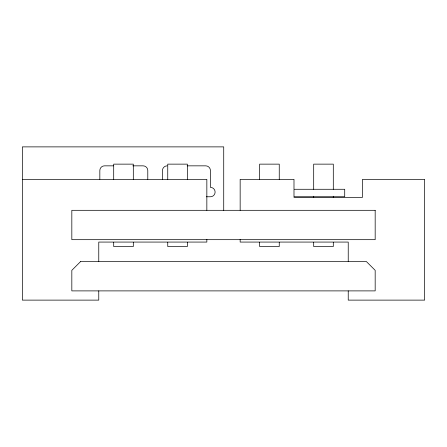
<?xml version="1.0" encoding="UTF-8"?>
<svg xmlns="http://www.w3.org/2000/svg" width="447" height="447" viewBox="0 0 447 447"><rect width="100%" height="100%" fill="white"/><g stroke="black" fill="none" stroke-linecap="round" stroke-linejoin="round"><path stroke-width="0.67" d="M113.482 165.843L104.531 165.843A4.699 4.699 0 0 0 99.832 170.542L99.832 179.292M132.765 165.843L143.096 165.843A4.699 4.699 0 0 1 147.789 170.542L147.789 179.292M187.125 165.843L205.715 165.843A4.699 4.699 0 0 1 210.414 170.542L210.414 187.371A4.699 4.699 0 0 1 215.113 192.07A4.699 4.699 0 0 1 210.414 196.769L206.419 196.769M22.35 179.336L206.844 179.336L206.844 210.313M294.461 189.277L344.715 189.277L344.715 196.741L294.461 196.741M348.235 261.529L348.235 242.073L240.156 242.073L240.156 239.38M348.235 290.891L348.235 300.121L424.65 300.121L424.65 179.336L362.495 179.336L362.495 197.345L293.992 197.345L293.992 179.336L240.156 179.336L240.156 210.313M333.3 189.271L333.3 164.138L313.688 164.138L313.688 189.271M333.3 196.255L333.3 197.652M333.3 242.341L333.3 246.532L313.688 246.532L313.688 242.341M313.688 196.255L313.688 197.652M279.252 179.498L279.252 164.138L259.64 164.138L259.64 179.498M279.252 242.341L279.252 246.532L259.64 246.532L259.64 242.341M223.723 210.313L223.723 146.879L22.35 146.879L22.35 300.121L98.765 300.121L98.765 290.891M206.844 239.38L206.844 242.073L98.765 242.073L98.765 261.529M187.36 179.498L187.36 164.138L167.748 164.138L167.748 179.498M187.36 242.341L187.36 246.532L167.748 246.532L167.748 242.341M162.457 179.292L162.457 170.542A4.699 4.699 0 0 1 167.156 165.843M133.312 179.498L133.312 164.138L113.7 164.138L113.7 179.498M133.312 242.341L133.312 246.532L113.7 246.532L113.7 242.341M80.639 261.529L71.827 270.334L71.827 290.891L375.173 290.891L375.173 270.334L366.361 261.529L80.639 261.529M375.173 210.313L71.827 210.313L71.827 239.676L375.173 239.676L375.173 210.313"/></g></svg>
